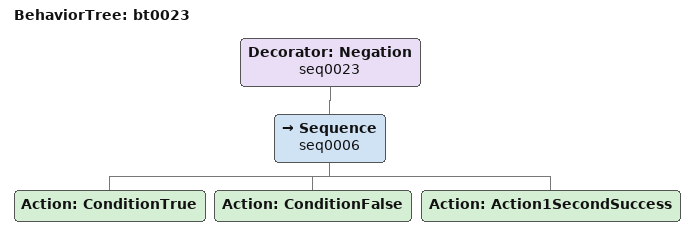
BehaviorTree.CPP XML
<root>

  <BehaviorTree ID="bt0023">
    <Decorator ID="Negation" name="seq0023">
     <Sequence name="seq0006">
      <Action ID="ConditionTrue" />
      <Action ID="ConditionFalse" />
      <Action ID="Action1SecondSuccess" />
    </Sequence>
    </Decorator>
  </BehaviorTree>

</root>
